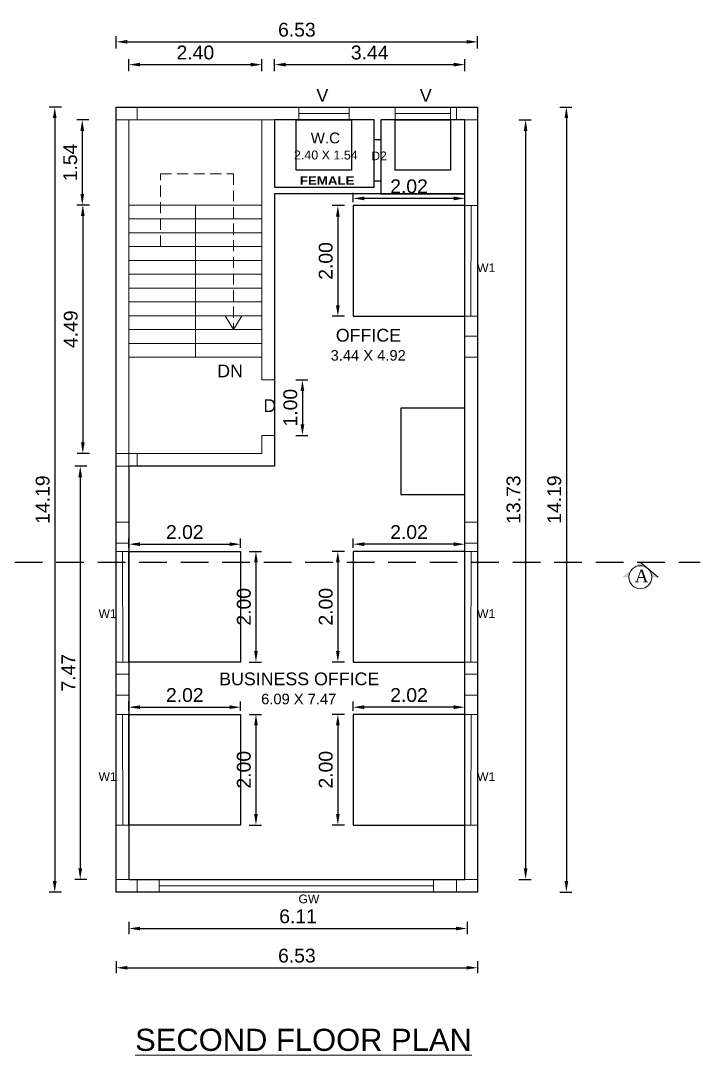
# Model space of a CAD drawing. Header units: metres. Extents: x 0 to 107, y 0 to 69.
# Drawn here: x 26.42 to 38.71, y 20.43 to 39.12 of the extents above; entities that cross this region are included whole.
import ezdxf

# ---------------------------------------------------------------- set-up
doc = ezdxf.new("R2010")
doc.units = ezdxf.units.M
doc.header["$LTSCALE"] = 0.2
doc.header["$MEASUREMENT"] = 0
doc.header["$PDMODE"] = 2
doc.linetypes.add('DASHED2', pattern=[0.375, 0.25, -0.125])
doc.layers.get('0').update_dxf_attribs({"lineweight": 15})
for name, color, linetype in [('BLK_1_FLR_2_BLT_UP_AREA', 9, 'Continuous'), ('BLK_1_FLR_2_DRINKING_WATER', 2, 'Continuous'), ('BLK_1_FLR_2_EXIT_WIDTH_DOOR', 2, 'Continuous'), ('BLK_1_FLR_2_REGULAR_ROOM_1', 2, 'Continuous'), ('BLK_1_FLR_2_ROOM_1_LIGHT_VENTILATION_1', 232, 'Continuous'), ('BLK_1_FLR_2_SP_WC', 7, 'Continuous'), ('BLK_1_FLR_2_WASH', 55, 'Continuous'), ('BLK_1_FLR_2_WATER_CLOSET', 1, 'Continuous'), ('TOILET_VENTILATION', 9, 'Continuous')]:
    doc.layers.add(name, color=color, linetype=linetype)
doc.styles.get("Standard").update_dxf_attribs({"font": 'arial.ttf', "height": 0.25})
doc.styles.add('style1', font='', dxfattribs={"height": 0.2})
doc.styles.add('style3', font='dutcheb.ttf')
doc.styles.get('style1').set_extended_font_data('Arial Black')
doc.dimstyles.get("Standard").update_dxf_attribs({"dimtxt": 0.23, "dimasz": 0.2, "dimexe": 0.12, "dimexo": 0.0625, "dimgap": 0.09, "dimtad": 1, "dimtih": 1, "dimtoh": 1, "dimzin": 1, "dimdsep": 46, "dimtxsty": 'Standard', "dimcen": 0.09, "dimazin": 0, "dimtfac": 1, "dimtix": 1, "dimtofl": 0, "dimtmove": 0, "dimatfit": 0, "dimfxl": 0, "dimtolj": 1, "dimtzin": 0, "dimarcsym": 0})

# ---------------------------------------------------------------- blocks, each defined once
blk = doc.blocks.new('*D100')
at = {"color": 0, "lineweight": -2, "ltscale": 4}
for p, q in [((28.151, 38.622), (28.151, 38.842)), ((34.681, 38.622), (34.681, 38.842))]:
    blk.add_line(p, q, dxfattribs=at)
at = {"lineweight": -3, "ltscale": 4}
blk.add_line((28.351, 38.742), (34.481, 38.742), dxfattribs=at)
at = {"linetype": 'Continuous', "ltscale": 4}
for points in [[(28.351, 38.776), (28.351, 38.709), (28.151, 38.742)], [(34.481, 38.776), (34.481, 38.709), (34.681, 38.742)]]:
    blk.add_solid(points, dxfattribs=at)
at = {"layer": 'Defpoints', "color": 0, "linetype": 'Continuous', "ltscale": 4}
for p in [(34.681, 38.742), (28.151, 37.563), (34.681, 37.563)]:
    blk.add_point(p, dxfattribs=at)
at = {"color": 0, "linetype": 'Continuous', "lineweight": 5, "ltscale": 4, "insert": (31.416, 38.96), "char_height": 0.25, "attachment_point": 5}
blk.add_mtext('\\A1;6.53', dxfattribs=at)
blk = doc.blocks.new('*D101')
at = {"color": 0, "lineweight": -2, "ltscale": 4}
for p, q in [((27.16, 37.563), (26.94, 37.563)), ((27.16, 23.377), (26.94, 23.377))]:
    blk.add_line(p, q, dxfattribs=at)
at = {"lineweight": -3, "ltscale": 4}
blk.add_line((27.04, 37.363), (27.04, 23.577), dxfattribs=at)
at = {"linetype": 'Continuous', "ltscale": 4}
for points in [[(27.006, 37.363), (27.073, 37.363), (27.04, 37.563)], [(27.006, 23.577), (27.073, 23.577), (27.04, 23.377)]]:
    blk.add_solid(points, dxfattribs=at)
at = {"layer": 'Defpoints', "color": 0, "linetype": 'Continuous', "ltscale": 4}
for p in [(28.151, 37.563), (27.04, 23.377), (28.151, 23.377)]:
    blk.add_point(p, dxfattribs=at)
at = {"color": 0, "linetype": 'Continuous', "lineweight": 5, "ltscale": 4, "insert": (26.822, 30.47), "char_height": 0.25, "attachment_point": 5, "rotation": 90}
blk.add_mtext('\\A1;14.19', dxfattribs=at)
blk = doc.blocks.new('*D86')
at = {"color": 0, "lineweight": -2, "ltscale": 4}
for p, q in [((27.657, 37.333), (27.437, 37.333)), ((27.657, 35.793), (27.437, 35.793))]:
    blk.add_line(p, q, dxfattribs=at)
at = {"lineweight": -3, "ltscale": 4}
blk.add_line((27.537, 37.133), (27.537, 35.993), dxfattribs=at)
at = {"linetype": 'Continuous', "ltscale": 4}
for points in [[(27.504, 37.133), (27.57, 37.133), (27.537, 37.333)], [(27.504, 35.993), (27.57, 35.993), (27.537, 35.793)]]:
    blk.add_solid(points, dxfattribs=at)
at = {"layer": 'Defpoints', "color": 0, "linetype": 'Continuous', "ltscale": 4}
for p in [(28.381, 37.333), (27.537, 35.793), (28.381, 35.793)]:
    blk.add_point(p, dxfattribs=at)
at = {"color": 0, "linetype": 'Continuous', "lineweight": 5, "ltscale": 4, "insert": (27.32, 36.563), "char_height": 0.25, "attachment_point": 5, "rotation": 90}
blk.add_mtext('\\A1;1.54', dxfattribs=at)
blk = doc.blocks.new('*D87')
at = {"color": 0, "lineweight": -2, "ltscale": 4}
for p, q in [((27.62, 31.073), (27.4, 31.073)), ((27.62, 23.607), (27.4, 23.607))]:
    blk.add_line(p, q, dxfattribs=at)
at = {"lineweight": -3, "ltscale": 4}
blk.add_line((27.5, 30.873), (27.5, 23.807), dxfattribs=at)
at = {"linetype": 'Continuous', "ltscale": 4}
for points in [[(27.467, 30.873), (27.534, 30.873), (27.5, 31.073)], [(27.467, 23.807), (27.534, 23.807), (27.5, 23.607)]]:
    blk.add_solid(points, dxfattribs=at)
at = {"layer": 'Defpoints', "color": 0, "linetype": 'Continuous', "ltscale": 4}
for p in [(28.341, 31.073), (27.5, 23.607), (28.381, 23.607)]:
    blk.add_point(p, dxfattribs=at)
at = {"color": 0, "linetype": 'Continuous', "lineweight": 5, "ltscale": 4, "insert": (27.285, 27.34), "char_height": 0.25, "attachment_point": 5, "rotation": 90}
blk.add_mtext('\\A1;7.47', dxfattribs=at)
blk = doc.blocks.new('*D88')
at = {"color": 0, "lineweight": -2, "ltscale": 4}
for p, q in [((28.381, 38.21), (28.381, 38.43)), ((30.781, 38.21), (30.781, 38.43))]:
    blk.add_line(p, q, dxfattribs=at)
at = {"lineweight": -3, "ltscale": 4}
blk.add_line((28.581, 38.33), (30.581, 38.33), dxfattribs=at)
at = {"linetype": 'Continuous', "ltscale": 4}
for points in [[(28.581, 38.364), (28.581, 38.297), (28.381, 38.33)], [(30.581, 38.364), (30.581, 38.297), (30.781, 38.33)]]:
    blk.add_solid(points, dxfattribs=at)
at = {"layer": 'Defpoints', "color": 0, "linetype": 'Continuous', "ltscale": 4}
for p in [(30.781, 38.33), (28.381, 37.333), (30.781, 37.333)]:
    blk.add_point(p, dxfattribs=at)
at = {"color": 0, "linetype": 'Continuous', "lineweight": 5, "ltscale": 4, "insert": (29.581, 38.548), "char_height": 0.25, "attachment_point": 5}
blk.add_mtext('\\A1;2.40', dxfattribs=at)
blk = doc.blocks.new('*D102')
at = {"color": 0, "lineweight": -2, "ltscale": 4}
for p, q in [((31.011, 38.21), (31.011, 38.43)), ((34.451, 38.21), (34.451, 38.43))]:
    blk.add_line(p, q, dxfattribs=at)
at = {"lineweight": -3, "ltscale": 4}
blk.add_line((31.211, 38.33), (34.251, 38.33), dxfattribs=at)
at = {"linetype": 'Continuous', "ltscale": 4}
for points in [[(31.211, 38.364), (31.211, 38.297), (31.011, 38.33)], [(34.251, 38.364), (34.251, 38.297), (34.451, 38.33)]]:
    blk.add_solid(points, dxfattribs=at)
at = {"layer": 'Defpoints', "color": 0, "linetype": 'Continuous', "ltscale": 4}
for p in [(34.451, 38.33), (31.011, 37.333), (34.451, 37.333)]:
    blk.add_point(p, dxfattribs=at)
at = {"color": 0, "linetype": 'Continuous', "lineweight": 5, "ltscale": 4, "insert": (32.731, 38.548), "char_height": 0.25, "attachment_point": 5}
blk.add_mtext('\\A1;3.44', dxfattribs=at)
blk = doc.blocks.new('*D89')
at = {"color": 0, "lineweight": -2, "ltscale": 4}
for p, q in [((36.166, 37.563), (36.386, 37.563)), ((36.166, 23.377), (36.386, 23.377))]:
    blk.add_line(p, q, dxfattribs=at)
at = {"lineweight": -3, "ltscale": 4}
blk.add_line((36.286, 37.363), (36.286, 23.577), dxfattribs=at)
at = {"linetype": 'Continuous', "ltscale": 4}
for points in [[(36.253, 37.363), (36.319, 37.363), (36.286, 37.563)], [(36.253, 23.577), (36.319, 23.577), (36.286, 23.377)]]:
    blk.add_solid(points, dxfattribs=at)
at = {"layer": 'Defpoints', "color": 0, "linetype": 'Continuous', "ltscale": 4}
for p in [(34.451, 37.563), (34.491, 23.377), (36.286, 23.377)]:
    blk.add_point(p, dxfattribs=at)
at = {"color": 0, "linetype": 'Continuous', "lineweight": 5, "ltscale": 4, "insert": (36.068, 30.47), "char_height": 0.25, "attachment_point": 5, "rotation": 90}
blk.add_mtext('\\A1;14.19', dxfattribs=at)
blk = doc.blocks.new('*D103')
at = {"color": 0, "lineweight": -2, "ltscale": 4}
for p, q in [((28.151, 22.129), (28.151, 21.909)), ((34.681, 22.129), (34.681, 21.909))]:
    blk.add_line(p, q, dxfattribs=at)
at = {"lineweight": -3, "ltscale": 4}
blk.add_line((28.351, 22.009), (34.481, 22.009), dxfattribs=at)
at = {"linetype": 'Continuous', "ltscale": 4}
for points in [[(28.351, 22.042), (28.351, 21.976), (28.151, 22.009)], [(34.481, 22.042), (34.481, 21.976), (34.681, 22.009)]]:
    blk.add_solid(points, dxfattribs=at)
at = {"layer": 'Defpoints', "color": 0, "linetype": 'Continuous', "ltscale": 4}
for p in [(28.151, 23.377), (34.681, 23.377), (34.681, 22.009)]:
    blk.add_point(p, dxfattribs=at)
at = {"color": 0, "linetype": 'Continuous', "lineweight": 5, "ltscale": 4, "insert": (31.416, 22.227), "char_height": 0.25, "attachment_point": 5}
blk.add_mtext('\\A1;6.53', dxfattribs=at)
blk = doc.blocks.new('*D90')
at = {"color": 0, "lineweight": -2, "ltscale": 4}
for p, q in [((28.381, 22.839), (28.381, 22.619)), ((34.491, 22.839), (34.491, 22.619))]:
    blk.add_line(p, q, dxfattribs=at)
at = {"lineweight": -3, "ltscale": 4}
blk.add_line((28.581, 22.719), (34.291, 22.719), dxfattribs=at)
at = {"linetype": 'Continuous', "ltscale": 4}
for points in [[(28.581, 22.752), (28.581, 22.686), (28.381, 22.719)], [(34.291, 22.752), (34.291, 22.686), (34.491, 22.719)]]:
    blk.add_solid(points, dxfattribs=at)
at = {"layer": 'Defpoints', "color": 0, "linetype": 'Continuous', "ltscale": 4}
for p in [(28.381, 23.607), (34.491, 23.607), (34.491, 22.719)]:
    blk.add_point(p, dxfattribs=at)
at = {"color": 0, "linetype": 'Continuous', "lineweight": 5, "ltscale": 4, "insert": (31.436, 22.937), "char_height": 0.25, "attachment_point": 5}
blk.add_mtext('\\A1;6.11', dxfattribs=at)
blk = doc.blocks.new('*D104')
at = {"color": 0, "lineweight": -2, "ltscale": 4}
for p, q in [((35.429, 37.333), (35.649, 37.333)), ((35.429, 23.607), (35.649, 23.607))]:
    blk.add_line(p, q, dxfattribs=at)
at = {"lineweight": -3, "ltscale": 4}
blk.add_line((35.549, 37.133), (35.549, 23.807), dxfattribs=at)
at = {"linetype": 'Continuous', "ltscale": 4}
for points in [[(35.516, 37.133), (35.582, 37.133), (35.549, 37.333)], [(35.516, 23.807), (35.582, 23.807), (35.549, 23.607)]]:
    blk.add_solid(points, dxfattribs=at)
at = {"layer": 'Defpoints', "color": 0, "linetype": 'Continuous', "ltscale": 4}
for p in [(34.451, 37.333), (34.301, 23.607), (35.549, 23.607)]:
    blk.add_point(p, dxfattribs=at)
at = {"color": 0, "linetype": 'Continuous', "lineweight": 5, "ltscale": 4, "insert": (35.331, 30.47), "char_height": 0.25, "attachment_point": 5, "rotation": 90}
blk.add_mtext('\\A1;13.73', dxfattribs=at)
blk = doc.blocks.new('*D91')
at = {"color": 0, "lineweight": -2, "ltscale": 4}
for p, q in [((27.667, 35.793), (27.447, 35.793)), ((27.667, 31.303), (27.447, 31.303))]:
    blk.add_line(p, q, dxfattribs=at)
at = {"lineweight": -3, "ltscale": 4}
blk.add_line((27.547, 35.593), (27.547, 31.503), dxfattribs=at)
at = {"linetype": 'Continuous', "ltscale": 4}
for points in [[(27.514, 35.593), (27.58, 35.593), (27.547, 35.793)], [(27.514, 31.503), (27.58, 31.503), (27.547, 31.303)]]:
    blk.add_solid(points, dxfattribs=at)
at = {"layer": 'Defpoints', "color": 0, "linetype": 'Continuous', "ltscale": 4}
for p in [(28.381, 35.793), (27.547, 31.303), (28.381, 31.303)]:
    blk.add_point(p, dxfattribs=at)
at = {"color": 0, "linetype": 'Continuous', "lineweight": 5, "ltscale": 4, "insert": (27.33, 33.548), "char_height": 0.25, "attachment_point": 5, "rotation": 90}
blk.add_mtext('\\A1;4.49', dxfattribs=at)
blk = doc.blocks.new('*D92')
at = {"layer": 'BLK_1_FLR_2_ROOM_1_LIGHT_VENTILATION_1', "color": 232, "lineweight": -2, "ltscale": 4}
for p, q in [((28.381, 29.595), (28.381, 29.764)), ((30.398, 29.595), (30.398, 29.764))]:
    blk.add_line(p, q, dxfattribs=at)
at = {"layer": 'BLK_1_FLR_2_ROOM_1_LIGHT_VENTILATION_1', "color": 232, "ltscale": 4}
blk.add_line((28.581, 29.664), (30.198, 29.664), dxfattribs=at)
for points in [[(28.581, 29.697), (28.581, 29.63), (28.381, 29.664)], [(30.198, 29.697), (30.198, 29.63), (30.398, 29.664)]]:
    blk.add_solid(points, dxfattribs=at)
at = {"layer": 'Defpoints', "color": 0, "ltscale": 4}
for p in [(30.398, 29.664), (28.381, 29.533), (30.398, 29.533)]:
    blk.add_point(p, dxfattribs=at)
at = {"layer": 'BLK_1_FLR_2_ROOM_1_LIGHT_VENTILATION_1', "color": 232, "ltscale": 4, "insert": (29.39, 29.881), "char_height": 0.25, "attachment_point": 5}
blk.add_mtext('\\A1;2.02', dxfattribs=at)
blk = doc.blocks.new('*D93')
at = {"layer": 'BLK_1_FLR_2_ROOM_1_LIGHT_VENTILATION_1', "color": 232, "lineweight": -2, "ltscale": 4}
for p, q in [((30.556, 29.533), (30.776, 29.533)), ((30.556, 27.534), (30.776, 27.534))]:
    blk.add_line(p, q, dxfattribs=at)
at = {"layer": 'BLK_1_FLR_2_ROOM_1_LIGHT_VENTILATION_1', "color": 232, "ltscale": 4}
blk.add_line((30.676, 29.333), (30.676, 27.734), dxfattribs=at)
for points in [[(30.643, 29.333), (30.709, 29.333), (30.676, 29.533)], [(30.643, 27.734), (30.709, 27.734), (30.676, 27.534)]]:
    blk.add_solid(points, dxfattribs=at)
at = {"layer": 'Defpoints', "color": 0, "ltscale": 4}
for p in [(30.398, 29.533), (30.398, 27.534), (30.676, 27.534)]:
    blk.add_point(p, dxfattribs=at)
at = {"layer": 'BLK_1_FLR_2_ROOM_1_LIGHT_VENTILATION_1', "color": 232, "ltscale": 4, "insert": (30.458, 28.533), "char_height": 0.25, "attachment_point": 5, "rotation": 90}
blk.add_mtext('\\A1;2.00', dxfattribs=at)
blk = doc.blocks.new('*D94')
at = {"layer": 'BLK_1_FLR_2_ROOM_1_LIGHT_VENTILATION_1', "color": 232, "lineweight": -2, "ltscale": 4}
for p, q in [((28.381, 26.65), (28.381, 26.818)), ((30.398, 26.65), (30.398, 26.818))]:
    blk.add_line(p, q, dxfattribs=at)
at = {"layer": 'BLK_1_FLR_2_ROOM_1_LIGHT_VENTILATION_1', "color": 232, "ltscale": 4}
blk.add_line((28.581, 26.718), (30.198, 26.718), dxfattribs=at)
for points in [[(28.581, 26.752), (28.581, 26.685), (28.381, 26.718)], [(30.198, 26.752), (30.198, 26.685), (30.398, 26.718)]]:
    blk.add_solid(points, dxfattribs=at)
at = {"layer": 'Defpoints', "color": 0, "ltscale": 4}
for p in [(28.381, 26.588), (30.398, 26.718), (30.398, 26.588)]:
    blk.add_point(p, dxfattribs=at)
at = {"layer": 'BLK_1_FLR_2_ROOM_1_LIGHT_VENTILATION_1', "color": 232, "ltscale": 4, "insert": (29.39, 26.936), "char_height": 0.25, "attachment_point": 5}
blk.add_mtext('\\A1;2.02', dxfattribs=at)
blk = doc.blocks.new('*D95')
at = {"layer": 'BLK_1_FLR_2_ROOM_1_LIGHT_VENTILATION_1', "color": 232, "lineweight": -2, "ltscale": 4}
for p, q in [((30.556, 26.588), (30.776, 26.588)), ((30.556, 24.588), (30.776, 24.588))]:
    blk.add_line(p, q, dxfattribs=at)
at = {"layer": 'BLK_1_FLR_2_ROOM_1_LIGHT_VENTILATION_1', "color": 232, "ltscale": 4}
blk.add_line((30.676, 26.388), (30.676, 24.788), dxfattribs=at)
for points in [[(30.643, 26.388), (30.709, 26.388), (30.676, 26.588)], [(30.643, 24.788), (30.709, 24.788), (30.676, 24.588)]]:
    blk.add_solid(points, dxfattribs=at)
at = {"layer": 'Defpoints', "color": 0, "ltscale": 4}
for p in [(30.398, 26.588), (30.398, 24.588), (30.676, 24.588)]:
    blk.add_point(p, dxfattribs=at)
at = {"layer": 'BLK_1_FLR_2_ROOM_1_LIGHT_VENTILATION_1', "color": 232, "ltscale": 4, "insert": (30.458, 25.588), "char_height": 0.25, "attachment_point": 5, "rotation": 90}
blk.add_mtext('\\A1;2.00', dxfattribs=at)
blk = doc.blocks.new('*D96')
at = {"layer": 'BLK_1_FLR_2_ROOM_1_LIGHT_VENTILATION_1', "color": 232, "lineweight": -2, "ltscale": 4}
for p, q in [((32.433, 29.595), (32.433, 29.764)), ((34.451, 29.595), (34.451, 29.764))]:
    blk.add_line(p, q, dxfattribs=at)
at = {"layer": 'BLK_1_FLR_2_ROOM_1_LIGHT_VENTILATION_1', "color": 232, "ltscale": 4}
blk.add_line((34.251, 29.664), (32.633, 29.664), dxfattribs=at)
for points in [[(32.633, 29.697), (32.633, 29.63), (32.433, 29.664)], [(34.251, 29.697), (34.251, 29.63), (34.451, 29.664)]]:
    blk.add_solid(points, dxfattribs=at)
at = {"layer": 'Defpoints', "color": 0, "ltscale": 4}
for p in [(32.433, 29.664), (32.433, 29.533), (34.451, 29.533)]:
    blk.add_point(p, dxfattribs=at)
at = {"layer": 'BLK_1_FLR_2_ROOM_1_LIGHT_VENTILATION_1', "color": 232, "ltscale": 4, "insert": (33.442, 29.881), "char_height": 0.25, "attachment_point": 5}
blk.add_mtext('\\A1;2.02', dxfattribs=at)
blk = doc.blocks.new('*D97')
at = {"layer": 'BLK_1_FLR_2_ROOM_1_LIGHT_VENTILATION_1', "color": 232, "lineweight": -2, "ltscale": 4}
for p, q in [((32.276, 29.533), (32.056, 29.533)), ((32.276, 27.534), (32.056, 27.534))]:
    blk.add_line(p, q, dxfattribs=at)
at = {"layer": 'BLK_1_FLR_2_ROOM_1_LIGHT_VENTILATION_1', "color": 232, "ltscale": 4}
blk.add_line((32.156, 29.333), (32.156, 27.734), dxfattribs=at)
for points in [[(32.122, 29.333), (32.189, 29.333), (32.156, 29.533)], [(32.122, 27.734), (32.189, 27.734), (32.156, 27.534)]]:
    blk.add_solid(points, dxfattribs=at)
at = {"layer": 'Defpoints', "color": 0, "ltscale": 4}
for p in [(32.433, 29.533), (32.156, 27.534), (32.433, 27.534)]:
    blk.add_point(p, dxfattribs=at)
at = {"layer": 'BLK_1_FLR_2_ROOM_1_LIGHT_VENTILATION_1', "color": 232, "ltscale": 4, "insert": (31.938, 28.533), "char_height": 0.25, "attachment_point": 5, "rotation": 90}
blk.add_mtext('\\A1;2.00', dxfattribs=at)
blk = doc.blocks.new('*D98')
at = {"layer": 'BLK_1_FLR_2_ROOM_1_LIGHT_VENTILATION_1', "color": 232, "lineweight": -2, "ltscale": 4}
for p, q in [((32.433, 26.65), (32.433, 26.818)), ((34.451, 26.65), (34.451, 26.818))]:
    blk.add_line(p, q, dxfattribs=at)
at = {"layer": 'BLK_1_FLR_2_ROOM_1_LIGHT_VENTILATION_1', "color": 232, "ltscale": 4}
blk.add_line((34.251, 26.718), (32.633, 26.718), dxfattribs=at)
for points in [[(32.633, 26.752), (32.633, 26.685), (32.433, 26.718)], [(34.251, 26.752), (34.251, 26.685), (34.451, 26.718)]]:
    blk.add_solid(points, dxfattribs=at)
at = {"layer": 'Defpoints', "color": 0, "ltscale": 4}
for p in [(32.433, 26.718), (32.433, 26.588), (34.451, 26.588)]:
    blk.add_point(p, dxfattribs=at)
at = {"layer": 'BLK_1_FLR_2_ROOM_1_LIGHT_VENTILATION_1', "color": 232, "ltscale": 4, "insert": (33.442, 26.936), "char_height": 0.25, "attachment_point": 5}
blk.add_mtext('\\A1;2.02', dxfattribs=at)
blk = doc.blocks.new('*D99')
at = {"layer": 'BLK_1_FLR_2_ROOM_1_LIGHT_VENTILATION_1', "color": 232, "lineweight": -2, "ltscale": 4}
for p, q in [((32.276, 26.588), (32.056, 26.588)), ((32.276, 24.588), (32.056, 24.588))]:
    blk.add_line(p, q, dxfattribs=at)
at = {"layer": 'BLK_1_FLR_2_ROOM_1_LIGHT_VENTILATION_1', "color": 232, "ltscale": 4}
blk.add_line((32.156, 26.388), (32.156, 24.788), dxfattribs=at)
for points in [[(32.122, 26.388), (32.189, 26.388), (32.156, 26.588)], [(32.122, 24.788), (32.189, 24.788), (32.156, 24.588)]]:
    blk.add_solid(points, dxfattribs=at)
at = {"layer": 'Defpoints', "color": 0, "ltscale": 4}
for p in [(32.433, 26.588), (32.156, 24.588), (32.433, 24.588)]:
    blk.add_point(p, dxfattribs=at)
at = {"layer": 'BLK_1_FLR_2_ROOM_1_LIGHT_VENTILATION_1', "color": 232, "ltscale": 4, "insert": (31.938, 25.588), "char_height": 0.25, "attachment_point": 5, "rotation": 90}
blk.add_mtext('\\A1;2.00', dxfattribs=at)
blk = doc.blocks.new('*D106')
at = {"layer": 'BLK_1_FLR_2_EXIT_WIDTH_DOOR', "color": 0, "lineweight": -2, "ltscale": 4}
for p, q in [((31.396, 32.631), (31.616, 32.631)), ((31.396, 31.631), (31.616, 31.631))]:
    blk.add_line(p, q, dxfattribs=at)
at = {"layer": 'BLK_1_FLR_2_EXIT_WIDTH_DOOR', "ltscale": 4}
blk.add_line((31.516, 32.431), (31.516, 31.831), dxfattribs=at)
for points in [[(31.483, 32.431), (31.549, 32.431), (31.516, 32.631)], [(31.483, 31.831), (31.549, 31.831), (31.516, 31.631)]]:
    blk.add_solid(points, dxfattribs=at)
at = {"layer": 'Defpoints', "color": 0, "ltscale": 4}
for p in [(31.011, 32.631), (31.011, 31.631), (31.516, 31.631)]:
    blk.add_point(p, dxfattribs=at)
at = {"layer": 'BLK_1_FLR_2_EXIT_WIDTH_DOOR', "color": 0, "ltscale": 4, "insert": (31.298, 32.131), "char_height": 0.25, "attachment_point": 5, "rotation": 90}
blk.add_mtext('\\A1;1.00', dxfattribs=at)
blk = doc.blocks.new('*D109')
at = {"layer": 'BLK_1_FLR_2_ROOM_1_LIGHT_VENTILATION_1', "color": 232, "lineweight": -2, "ltscale": 4}
for p, q in [((32.433, 35.845), (32.433, 36.013)), ((34.451, 35.845), (34.451, 36.013))]:
    blk.add_line(p, q, dxfattribs=at)
at = {"layer": 'BLK_1_FLR_2_ROOM_1_LIGHT_VENTILATION_1', "color": 232, "ltscale": 4}
blk.add_line((34.251, 35.913), (32.633, 35.913), dxfattribs=at)
for points in [[(32.633, 35.946), (32.633, 35.879), (32.433, 35.913)], [(34.251, 35.946), (34.251, 35.879), (34.451, 35.913)]]:
    blk.add_solid(points, dxfattribs=at)
at = {"layer": 'Defpoints', "color": 0, "ltscale": 4}
for p in [(32.433, 35.913), (32.433, 35.782), (34.451, 35.782)]:
    blk.add_point(p, dxfattribs=at)
at = {"layer": 'BLK_1_FLR_2_ROOM_1_LIGHT_VENTILATION_1', "color": 232, "ltscale": 4, "insert": (33.442, 36.13), "char_height": 0.25, "attachment_point": 5}
blk.add_mtext('\\A1;2.02', dxfattribs=at)
blk = doc.blocks.new('*D110')
at = {"layer": 'BLK_1_FLR_2_ROOM_1_LIGHT_VENTILATION_1', "color": 232, "lineweight": -2, "ltscale": 4}
for p, q in [((32.276, 35.782), (32.056, 35.782)), ((32.276, 33.783), (32.056, 33.783))]:
    blk.add_line(p, q, dxfattribs=at)
at = {"layer": 'BLK_1_FLR_2_ROOM_1_LIGHT_VENTILATION_1', "color": 232, "ltscale": 4}
blk.add_line((32.156, 35.582), (32.156, 33.983), dxfattribs=at)
for points in [[(32.122, 35.582), (32.189, 35.582), (32.156, 35.782)], [(32.122, 33.983), (32.189, 33.983), (32.156, 33.783)]]:
    blk.add_solid(points, dxfattribs=at)
at = {"layer": 'Defpoints', "color": 0, "ltscale": 4}
for p in [(32.433, 35.782), (32.156, 33.783), (32.433, 33.783)]:
    blk.add_point(p, dxfattribs=at)
at = {"layer": 'BLK_1_FLR_2_ROOM_1_LIGHT_VENTILATION_1', "color": 232, "ltscale": 4, "insert": (31.938, 34.782), "char_height": 0.25, "attachment_point": 5, "rotation": 90}
blk.add_mtext('\\A1;2.00', dxfattribs=at)

msp = doc.modelspace()

# ---------------------------------------------------------------- hatches: boundary and pattern name
at = {"linetype": 'Continuous', "lineweight": 5, "ltscale": 4}
msp.add_hatch(color=7, dxfattribs=at).paths.add_polyline_path([(37.621, 29.341), (37.297, 29.067), (37.415, 29.067, -1), (37.828, 29.067), (37.946, 29.067)])

# ---------------------------------------------------------------- linework, layer by layer
at = {"color": 7, "linetype": 'Continuous', "lineweight": 5, "ltscale": 4}
for p, q in [((28.151, 37.563), (34.681, 37.563)), ((28.381, 37.563), (28.821, 37.563)), ((28.381, 37.563), (28.531, 37.563)), ((28.821, 37.563), (30.181, 37.563)), ((30.181, 37.563), (31.011, 37.563)), ((31.453, 37.448), (32.363, 37.448)), ((34.681, 23.377), (34.681, 37.563)), ((28.381, 31.303), (28.381, 37.333)), ((28.381, 37.333), (28.821, 37.333)), ((28.531, 37.333), (30.781, 37.333)), ((30.781, 37.333), (30.781, 32.631)), ((31.011, 37.333), (31.011, 36.113)), ((31.011, 35.993), (31.011, 32.631)), ((28.381, 35.793), (29.581, 35.793)), ((29.581, 35.793), (30.781, 35.793)), ((29.581, 35.793), (29.581, 34.293)), ((28.381, 35.543), (29.581, 35.543)), ((29.581, 35.543), (30.781, 35.543)), ((28.381, 35.293), (29.581, 35.293)), ((29.581, 35.293), (30.781, 35.293)), ((28.381, 35.043), (29.581, 35.043)), ((29.581, 35.043), (30.781, 35.043)), ((28.381, 34.793), (29.581, 34.793)), ((29.581, 34.793), (30.781, 34.793)), ((28.381, 33.433), (28.381, 34.653)), ((28.381, 34.543), (29.581, 34.543)), ((29.581, 34.543), (30.781, 34.543)), ((28.381, 34.293), (29.581, 34.293)), ((29.581, 34.293), (29.581, 33.043)), ((29.581, 34.293), (30.781, 34.293)), ((28.381, 34.043), (29.581, 34.043)), ((29.581, 34.043), (30.781, 34.043)), ((28.381, 33.793), (29.581, 33.793)), ((29.581, 33.793), (30.781, 33.793)), ((28.381, 33.543), (29.581, 33.543)), ((29.581, 33.543), (30.781, 33.543)), ((28.381, 33.293), (29.581, 33.293)), ((29.581, 33.293), (30.781, 33.293)), ((34.531, 33.423), (34.681, 33.423)), ((28.381, 33.043), (30.781, 33.043)), ((30.781, 32.631), (31.011, 32.631)), ((30.781, 31.631), (30.781, 31.303)), ((30.781, 31.631), (31.011, 31.631)), ((31.011, 31.631), (31.011, 31.073)), ((28.381, 31.303), (30.781, 31.303)), ((28.151, 31.073), (31.011, 31.073)), ((37.621, 29.341), (37.946, 29.067)), ((28.151, 23.377), (34.681, 23.377))]:
    msp.add_line(p, q, dxfattribs=at)
at = {"ltscale": 4}
for p, q in [((33.19, 37.563), (33.19, 37.333)), ((33.19, 37.563), (33.19, 37.333)), ((33.19, 37.448), (34.19, 37.448)), ((33.19, 37.448), (34.19, 37.448)), ((34.19, 37.563), (34.19, 37.333)), ((34.19, 37.563), (34.19, 37.333)), ((34.681, 35.782), (34.451, 35.782)), ((34.566, 35.782), (34.56, 33.782)), ((34.681, 33.783), (34.451, 33.783)), ((28.151, 29.533), (28.381, 29.533)), ((28.266, 29.533), (28.271, 27.533)), ((34.681, 29.533), (34.451, 29.533)), ((34.566, 29.533), (34.56, 27.533)), ((28.151, 27.534), (28.381, 27.534)), ((34.681, 27.534), (34.451, 27.534)), ((28.151, 26.588), (28.381, 26.588)), ((28.266, 26.588), (28.271, 24.588)), ((34.681, 26.588), (34.451, 26.588)), ((34.566, 26.588), (34.56, 24.588)), ((28.151, 24.588), (28.381, 24.588)), ((34.681, 24.588), (34.451, 24.588)), ((28.925, 23.607), (28.925, 23.377)), ((33.884, 23.607), (33.884, 23.377)), ((28.925, 23.492), (33.884, 23.492))]:
    msp.add_line(p, q, dxfattribs=at)
at = {"color": 7, "lineweight": 15, "ltscale": 4}
msp.add_line((31.011, 37.333), (31.301, 37.333), dxfattribs=at)
at = {"color": 7, "lineweight": 5, "ltscale": 4}
for p, q in [((31.301, 37.333), (32.811, 37.333)), ((32.931, 37.333), (34.451, 37.333)), ((34.451, 37.333), (34.451, 33.423)), ((34.451, 33.193), (34.451, 30.063)), ((34.451, 30.063), (34.451, 27.163)), ((34.451, 26.933), (34.451, 23.607)), ((28.531, 23.607), (34.451, 23.607))]:
    msp.add_line(p, q, dxfattribs=at)
at = {"lineweight": 25, "ltscale": 4}
for p, q in [((32.811, 36.979), (32.931, 36.979)), ((32.811, 36.229), (32.931, 36.229))]:
    msp.add_line(p, q, dxfattribs=at)
at = {"color": 7, "linetype": 'DASHED2', "lineweight": 25, "ltscale": 10}
msp.add_line((2.317, 29.341), (38.706, 29.341), dxfattribs=at)
at = {"color": 7, "linetype": 'Continuous', "lineweight": 5, "ltscale": 4}
for points in [[(28.531, 37.563), (28.151, 37.563), (28.151, 37.333), (28.531, 37.333)], [(28.151, 23.377), (34.681, 23.377), (34.681, 37.563), (28.151, 37.563)], [(28.531, 37.563), (28.151, 37.563), (28.151, 37.333), (28.531, 37.333)], [(31.453, 37.563), (32.363, 37.563), (32.363, 37.333), (31.453, 37.333)], [(34.681, 37.563), (34.301, 37.563), (34.301, 37.333), (34.681, 37.333)], [(28.381, 33.043), (29.581, 33.043), (29.581, 35.793), (28.381, 35.793)], [(29.581, 35.793), (30.781, 35.793), (30.781, 33.043), (29.581, 33.043)], [(34.451, 33.423), (34.451, 33.043), (34.681, 33.043), (34.681, 33.423)], [(28.531, 31.303), (28.151, 31.303), (28.151, 31.073), (28.531, 31.073)], [(28.151, 30.063), (28.151, 29.683), (28.381, 29.683), (28.381, 30.063)], [(34.451, 30.063), (34.451, 29.683), (34.681, 29.683), (34.681, 30.063)], [(28.151, 27.313), (28.151, 26.933), (28.381, 26.933), (28.381, 27.313)], [(34.451, 27.313), (34.451, 26.933), (34.681, 26.933), (34.681, 27.313)], [(28.531, 23.607), (28.151, 23.607), (28.151, 23.377), (28.531, 23.377)], [(34.681, 23.607), (34.301, 23.607), (34.301, 23.377), (34.681, 23.377)]]:
    msp.add_lwpolyline(points, close=True, dxfattribs=at)
for points in [[(32.363, 37.333), (28.381, 37.333), (28.381, 23.607), (34.451, 23.607), (34.451, 37.333), (34.301, 37.333)], [(30.422, 33.793), (30.268, 33.543), (30.12, 33.793)]]:
    msp.add_lwpolyline(points, dxfattribs=at)
at = {"lineweight": 15, "ltscale": 4}
for points in [[(32.811, 36.229), (32.811, 36.113), (31.011, 36.113), (31.011, 37.333), (32.811, 37.333), (32.811, 36.979)], [(32.931, 36.229), (32.931, 35.993), (31.011, 35.993)]]:
    msp.add_lwpolyline(points, dxfattribs=at)
at = {"lineweight": 25, "ltscale": 4}
msp.add_lwpolyline([(32.931, 37.333), (32.931, 36.979)], dxfattribs=at)
at = {"color": 7, "linetype": 'DASHED2', "lineweight": 5, "ltscale": 4}
msp.add_lwpolyline([(28.951, 35.043), (28.951, 36.357), (30.268, 36.357), (30.268, 33.543)], dxfattribs=at)
at = {"color": 7, "linetype": 'Continuous', "lineweight": 5, "ltscale": 4}
msp.add_circle((37.621, 29.067), 0.207, dxfattribs=at)
at = {"layer": 'BLK_1_FLR_2_BLT_UP_AREA', "color": 18, "ltscale": 4}
msp.add_lwpolyline([(28.151, 37.563), (34.681, 37.563), (34.681, 23.377), (28.151, 23.377)], close=True, dxfattribs=at)
at = {"layer": 'BLK_1_FLR_2_DRINKING_WATER', "color": 7, "ltscale": 4}
msp.add_lwpolyline([(34.451, 32.121), (33.293, 32.121), (33.293, 30.564), (34.451, 30.564)], close=True, dxfattribs=at)
at = {"layer": 'BLK_1_FLR_2_REGULAR_ROOM_1', "color": 2, "ltscale": 4}
msp.add_lwpolyline([(31.011, 35.993), (31.011, 31.073), (28.381, 31.073), (28.381, 23.607), (34.451, 23.607), (34.451, 35.993)], close=True, dxfattribs=at)
at = {"layer": 'BLK_1_FLR_2_ROOM_1_LIGHT_VENTILATION_1', "color": 232, "ltscale": 4}
for points in [[(34.451, 35.782), (32.433, 35.782), (32.433, 33.783), (34.451, 33.783)], [(28.381, 29.533), (30.398, 29.533), (30.398, 27.534), (28.381, 27.534)], [(34.451, 29.533), (32.433, 29.533), (32.433, 27.534), (34.451, 27.534)], [(28.381, 26.588), (30.398, 26.588), (30.398, 24.588), (28.381, 24.588)], [(34.451, 26.588), (32.433, 26.588), (32.433, 24.588), (34.451, 24.588)]]:
    msp.add_lwpolyline(points, close=True, dxfattribs=at)
at = {"layer": 'BLK_1_FLR_2_SP_WC', "color": 233, "ltscale": 4}
msp.add_lwpolyline([(32.931, 35.993), (34.451, 35.993), (34.451, 37.333), (32.931, 37.333)], close=True, dxfattribs=at)
at = {"layer": 'BLK_1_FLR_2_WASH', "color": 56}
for points in [[(31.403, 37.333), (32.403, 37.333), (32.403, 36.423), (31.403, 36.423)], [(33.19, 37.333), (34.19, 37.333), (34.19, 36.423), (33.19, 36.423)]]:
    msp.add_lwpolyline(points, close=True, dxfattribs=at)
at = {"layer": 'BLK_1_FLR_2_WASH', "color": 55}
for points in [[(31.403, 37.333), (32.403, 37.333), (32.403, 36.423), (31.403, 36.423)], [(33.19, 37.333), (34.19, 37.333), (34.19, 36.423), (33.19, 36.423)]]:
    msp.add_lwpolyline(points, close=True, dxfattribs=at)
at = {"layer": 'BLK_1_FLR_2_WASH', "color": 60}
for points in [[(31.403, 37.333), (32.403, 37.333), (32.403, 36.423), (31.403, 36.423)], [(33.19, 37.333), (34.19, 37.333), (34.19, 36.423), (33.19, 36.423)]]:
    msp.add_lwpolyline(points, close=True, dxfattribs=at)
at = {"layer": 'BLK_1_FLR_2_WATER_CLOSET', "color": 2, "ltscale": 4}
msp.add_lwpolyline([(31.011, 36.113), (32.811, 36.113), (32.811, 37.333), (31.011, 37.333)], close=True, dxfattribs=at)
at = {"layer": 'TOILET_VENTILATION', "color": 6}
for points in [[(31.403, 37.333), (32.403, 37.333), (32.403, 36.423), (31.403, 36.423)], [(33.19, 37.333), (34.19, 37.333), (34.19, 36.423), (33.19, 36.423)]]:
    msp.add_lwpolyline(points, close=True, dxfattribs=at)

# ---------------------------------------------------------------- texts
at = {"color": 7, "linetype": 'Continuous', "lineweight": 5, "ltscale": 4, "style": 'style3'}
msp.add_text('A', height=0.23, rotation=359.3141, dxfattribs=at).set_placement((37.52, 28.976))
at = {"color": 7, "linetype": 'Continuous', "lineweight": 5, "ltscale": 4}
for s, width, gutter_width, insert, char_height, attachment_point in [('{\\H1.0455x;V}', 0.25245, 1.1, (31.769, 37.888), 0.22, 1), ('{\\H1.0455x;V}', 0.25245, 1.1, (33.638, 37.888), 0.22, 1), ('    W.C\\P{\\H0.82609x;2.40 X 1.54}', 1.30818, 35, (31.362, 37.103), 0.19536, 1), ('{\\H1.0455x;D2}', 0.24643, 1.1, (32.761, 36.76), 0.15, 1), ('{\\H1.0455x;W1}', 0.24643, 1.1, (35.001, 34.737), 0.15, 3), ('{\\W4.785985; }OFFICE{\\H0.82609x;\\P{\\W4.5236; }3.44 X 4.92}', 1.99978, 35, (31.692, 33.555), 0.23, 1), ('{\\H1.0455x;DN}', 0.39818, 1.1, (29.976, 32.91), 0.22, 1), ('{\\H1.0455x;D}', 0.24643, 1.1, (30.81, 32.283), 0.22, 1), ('{\\H1.0455x;W1}', 0.24643, 1.1, (27.831, 28.488), 0.15, 1), ('{\\H1.0455x;W1}', 0.24643, 1.1, (35.001, 28.488), 0.15, 3), ('{\\W1.625885; }BUSINESS OFFICE{\\H0.82609x;\\P\\W6.12259;  \\W1;6.09 X 7.47}', 3.14175, 35, (29.867, 27.345), 0.23, 1), ('{\\H1.0455x;W1}', 0.24643, 1.1, (27.831, 25.543), 0.15, 1), ('{\\H1.0455x;W1}', 0.24643, 1.1, (35.001, 25.543), 0.15, 3), ('{\\H1.0455x;GW}', 0.36684, 1.1, (31.445, 23.332), 0.15, 1)]:
    msp.add_mtext_dynamic_manual_height_columns(s, width=width, gutter_width=gutter_width, heights=[0], dxfattribs=dict(at, insert=insert, char_height=char_height, attachment_point=attachment_point))
at = {"color": 7, "linetype": 'Continuous', "lineweight": 5, "ltscale": 4, "insert": (28.492, 20.907), "char_height": 0.4, "width": 6.65563, "attachment_point": 1}
msp.add_mtext('{\\LSECOND FLOOR PLAN}', dxfattribs=at)
at = {"layer": 'BLK_1_FLR_2_WATER_CLOSET', "color": 2, "insert": (31.469, 36.309), "char_height": 0.15, "attachment_point": 1, "style": 'style1'}
msp.add_mtext_dynamic_manual_height_columns('FEMALE', width=0.92226, gutter_width=1.016, heights=[0], dxfattribs=at)

# ---------------------------------------------------------------- dimensions: what is measured, and where the dimension line sits
at = {"color": 7, "linetype": 'Continuous', "lineweight": 5, "ltscale": 4}
for base, p1, p2, picture, middle in [((34.681, 38.742), (28.151, 37.563), (34.681, 37.563), '*D100', (31.416, 38.96)), ((30.781, 38.33), (28.381, 37.333), (30.781, 37.333), '*D88', (29.581, 38.548)), ((34.451, 38.33), (31.011, 37.333), (34.451, 37.333), '*D102', (32.731, 38.548)), ((34.491, 22.719), (28.381, 23.607), (34.491, 23.607), '*D90', (31.436, 22.937)), ((34.681, 22.009), (28.151, 23.377), (34.681, 23.377), '*D103', (31.416, 22.227))]:
    dim = msp.add_linear_dim(base=base, p1=p1, p2=p2, dimstyle='Standard', override={"dimtxt": 0.25, "dimexe": 0.1, "dimtih": 0, "dimtoh": 0, "dimclrd": 256, "dimlwd": 65533, "dimarcsym": 2}, dxfattribs=at)
    dim.commit()
    dim.dimension.update_dxf_attribs({"geometry": picture, "text_midpoint": middle})
for base, p1, p2, picture, middle in [((27.04, 23.377), (28.151, 37.563), (28.151, 23.377), '*D101', (26.822, 30.47)), ((36.286, 23.377), (34.451, 37.563), (34.491, 23.377), '*D89', (36.068, 30.47)), ((27.537, 35.793), (28.381, 37.333), (28.381, 35.793), '*D86', (27.32, 36.563)), ((35.549, 23.607), (34.451, 37.333), (34.301, 23.607), '*D104', (35.331, 30.47)), ((27.547, 31.303), (28.381, 35.793), (28.381, 31.303), '*D91', (27.33, 33.548)), ((27.5, 23.607), (28.341, 31.073), (28.381, 23.607), '*D87', (27.285, 27.34))]:
    dim = msp.add_linear_dim(base=base, p1=p1, p2=p2, angle=90, dimstyle='Standard', override={"dimtxt": 0.25, "dimexe": 0.1, "dimtih": 0, "dimtoh": 0, "dimclrd": 256, "dimlwd": 65533, "dimarcsym": 2}, dxfattribs=at)
    dim.commit()
    dim.dimension.update_dxf_attribs({"geometry": picture, "text_midpoint": middle})
at = {"layer": 'BLK_1_FLR_2_EXIT_WIDTH_DOOR', "color": 2, "ltscale": 4}
dim = msp.add_linear_dim(base=(31.516, 31.631), p1=(31.011, 32.631), p2=(31.011, 31.631), angle=90, dimstyle='Standard', override={"dimtxt": 0.25, "dimexe": 0.1, "dimtih": 0, "dimtoh": 0, "dimclrd": 256, "dimlwd": 65535, "dimarcsym": 2}, dxfattribs=at)
dim.commit()
dim.dimension.update_dxf_attribs({"geometry": '*D106', "text_midpoint": (31.298, 32.131)})
at = {"layer": 'BLK_1_FLR_2_ROOM_1_LIGHT_VENTILATION_1', "color": 232, "ltscale": 4}
for base, p1, p2, angle, picture, middle in [((32.433, 35.913), (34.451, 35.782), (32.433, 35.782), 180, '*D109', (33.442, 36.13)), ((32.156, 33.783), (32.433, 35.782), (32.433, 33.783), 90, '*D110', (31.938, 34.782)), ((32.433, 29.664), (34.451, 29.533), (32.433, 29.533), 180, '*D96', (33.442, 29.881)), ((30.676, 27.534), (30.398, 29.533), (30.398, 27.534), 90, '*D93', (30.458, 28.533)), ((32.156, 27.534), (32.433, 29.533), (32.433, 27.534), 90, '*D97', (31.938, 28.533)), ((32.433, 26.718), (34.451, 26.588), (32.433, 26.588), 180, '*D98', (33.442, 26.936)), ((30.676, 24.588), (30.398, 26.588), (30.398, 24.588), 90, '*D95', (30.458, 25.588)), ((32.156, 24.588), (32.433, 26.588), (32.433, 24.588), 90, '*D99', (31.938, 25.588))]:
    dim = msp.add_linear_dim(base=base, p1=p1, p2=p2, angle=angle, dimstyle='Standard', override={"dimtxt": 0.25, "dimexe": 0.1, "dimtih": 0, "dimtoh": 0, "dimclrd": 232, "dimclre": 232, "dimclrt": 232, "dimlwd": 65535, "dimarcsym": 2}, dxfattribs=at)
    dim.commit()
    dim.dimension.update_dxf_attribs({"geometry": picture, "text_midpoint": middle})
for base, p1, p2, picture, middle in [((30.398, 29.664), (28.381, 29.533), (30.398, 29.533), '*D92', (29.39, 29.881)), ((30.398, 26.718), (28.381, 26.588), (30.398, 26.588), '*D94', (29.39, 26.936))]:
    dim = msp.add_linear_dim(base=base, p1=p1, p2=p2, dimstyle='Standard', override={"dimtxt": 0.25, "dimexe": 0.1, "dimtih": 0, "dimtoh": 0, "dimclrd": 232, "dimclre": 232, "dimclrt": 232, "dimlwd": 65535, "dimarcsym": 2}, dxfattribs=at)
    dim.commit()
    dim.dimension.update_dxf_attribs({"geometry": picture, "text_midpoint": middle})

doc.saveas('drawing.dxf')
